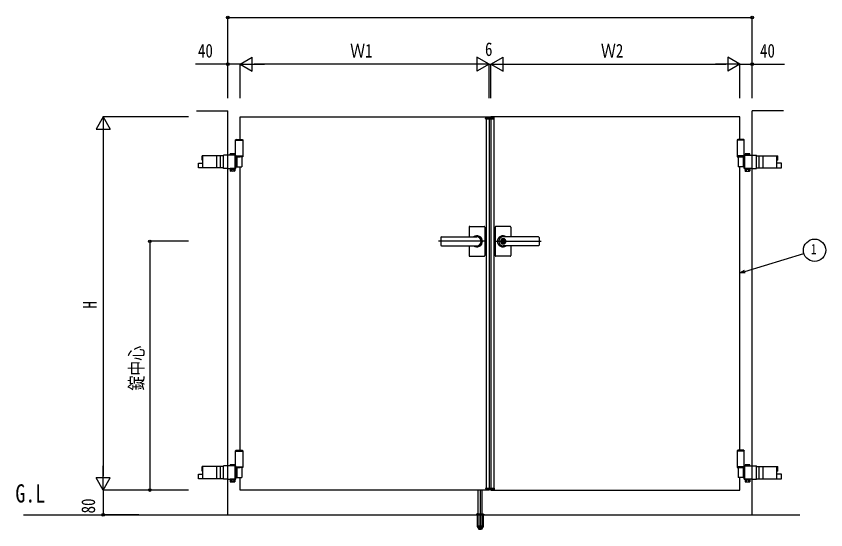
# Model space of a CAD drawing. Units: millimetres, scale not verified. Extents: x -4205 to 4205, y -2970 to 2970.
# Drawn here: x -2283 to 319, y -232 to 1420 of the extents above; entities that cross this region are included whole.
import ezdxf
from ezdxf.enums import TextEntityAlignment as Align

# ---------------------------------------------------------------- set-up
doc = ezdxf.new("R2010")
doc.units = ezdxf.units.MM
doc.header["$LTSCALE"] = 12
for name, color, linetype in [('0-2_USER1', 3, 'Continuous'), ('0-4_YKK_A1', 4, 'Continuous'), ('0-5_YKK_D', 6, 'Continuous')]:
    doc.layers.add(name, color=color, linetype=linetype)
doc.styles.add('ＭＳ ゴシック', font='')
doc.styles.get('ＭＳ ゴシック').set_extended_font_data('MS Gothic')

msp = doc.modelspace()

# ---------------------------------------------------------------- linework, layer by layer
at = {"layer": '0-4_YKK_A1'}
for p, q in [((-1702.98, 1116.09), (-1602.98, 1116.09)), ((-1602.98, -183.91), (-1602.98, 1116.09)), ((-1562.98, 1024.09), (-1562.98, 1096.09)), ((-773.88, 1090.59), (-773.67, 1094.64)), ((-747.29, 1095.59), (-772.67, 1095.59)), ((-746.08, 1090.59), (-746.29, 1094.64)), ((43.02, 1024.09), (43.02, 1096.09)), ((83.02, -183.91), (83.02, 1116.09)), ((183.02, 1116.09), (83.02, 1116.09)), ((-773.88, 1090.59), (-746.08, 1090.59)), ((-771.98, 1092.59), (-747.98, 1092.59)), ((-771.98, 1092.59), (-771.98, 1090.59)), ((-771.98, 1090.59), (-771.98, -98.41)), ((-747.98, 1092.59), (-747.98, 1090.59)), ((-747.98, 1090.59), (-747.98, -98.41)), ((-1575.48, 1024.09), (-1577.48, 1022.09)), ((-1577.48, 968.09), (-1577.48, 1022.09)), ((-1577.48, 1022.09), (-1554.48, 1022.09)), ((-1577.48, 1021.09), (-1554.48, 1021.09)), ((-1575.48, 1024.09), (-1556.48, 1024.09)), ((-1556.48, 1024.09), (-1554.48, 1022.09)), ((-1554.48, 1022.09), (-1554.48, 968.09)), ((36.52, 1024.09), (34.52, 1022.09)), ((57.52, 1022.09), (34.52, 1022.09)), ((34.52, 1022.09), (34.52, 968.09)), ((57.52, 1021.09), (34.52, 1021.09)), ((55.52, 1024.09), (36.52, 1024.09)), ((55.52, 1024.09), (57.52, 1022.09)), ((57.52, 968.09), (57.52, 1022.09)), ((-1616.47, 971.59), (-1684.99, 971.59)), ((-1684.99, 957.09), (-1684.99, 971.59)), ((-1637.95, 932.59), (-1637.95, 971.59)), ((-1625.64, 932.59), (-1625.64, 971.59)), ((-1616.47, 930.54), (-1616.47, 973.64)), ((-1602.98, 973.64), (-1616.47, 973.64)), ((-1577.19, 973.64), (-1602.98, 973.64)), ((-1593.69, 977.64), (-1594.7, 977.06)), ((-1594.7, 973.64), (-1594.7, 977.06)), ((-1580.69, 977.64), (-1593.69, 977.64)), ((-1590.95, 973.64), (-1590.95, 977.06)), ((-1583.44, 973.64), (-1583.44, 977.06)), ((-1580.69, 977.64), (-1579.69, 977.06)), ((-1579.69, 973.64), (-1579.69, 977.06)), ((-1578.99, 972.14), (-1577.19, 972.14)), ((-1578.99, 932.04), (-1578.99, 972.14)), ((-1577.48, 971.09), (-1554.48, 971.09)), ((-1554.48, 968.09), (-1577.48, 968.09)), ((-1577.19, 930.54), (-1577.19, 973.64)), ((-1577.19, 968.09), (-1562.98, 968.09)), ((-1574.09, 968.09), (-1574.09, 936.09)), ((-1557.63, 968.09), (-1557.63, 936.09)), ((57.52, 971.09), (34.52, 971.09)), ((34.52, 968.09), (57.52, 968.09)), ((37.67, 968.09), (37.67, 936.09)), ((57.23, 968.09), (43.02, 968.09)), ((54.13, 968.09), (54.13, 936.09)), ((57.23, 973.64), (83.02, 973.64)), ((57.23, 930.54), (57.23, 973.64)), ((59.03, 972.14), (57.23, 972.14)), ((59.03, 932.04), (59.03, 972.14)), ((60.73, 977.64), (59.73, 977.06)), ((59.73, 973.64), (59.73, 977.06)), ((60.73, 977.64), (73.73, 977.64)), ((63.48, 973.64), (63.48, 977.06)), ((70.99, 973.64), (70.99, 977.06)), ((73.73, 977.64), (74.74, 977.06)), ((74.74, 973.64), (74.74, 977.06)), ((83.02, 973.64), (96.51, 973.64)), ((96.51, 930.54), (96.51, 973.64)), ((96.51, 971.59), (165.03, 971.59)), ((105.68, 932.59), (105.68, 971.59)), ((117.99, 932.59), (117.99, 971.59)), ((165.03, 957.09), (165.03, 971.59)), ((-1696.53, 947.09), (-1682.39, 947.09)), ((-1696.53, 932.59), (-1696.53, 947.09)), ((-1684.99, 957.09), (-1682.39, 957.09)), ((-1578.99, 952.59), (-1577.19, 952.59)), ((-1578.99, 951.59), (-1577.19, 951.59)), ((59.03, 952.59), (57.23, 952.59)), ((59.03, 951.59), (57.23, 951.59)), ((165.03, 957.09), (162.43, 957.09)), ((176.57, 947.09), (162.43, 947.09)), ((176.57, 932.59), (176.57, 947.09)), ((-1616.47, 932.59), (-1696.53, 932.59)), ((-1602.98, 930.54), (-1616.47, 930.54)), ((-1602.98, 930.54), (-1577.19, 930.54)), ((-1594.7, 928.54), (-1594.7, 922.62)), ((-1579.69, 928.54), (-1594.7, 928.54)), ((-1593.69, 922.04), (-1594.7, 922.62)), ((-1580.69, 922.04), (-1593.69, 922.04)), ((-1591.29, 928.54), (-1591.29, 930.54)), ((-1590.95, 928.54), (-1590.95, 922.62)), ((-1583.44, 928.54), (-1583.44, 922.62)), ((-1583.09, 928.54), (-1583.09, 930.54)), ((-1580.69, 922.04), (-1579.69, 922.62)), ((-1579.69, 928.54), (-1579.69, 922.62)), ((-1578.99, 932.04), (-1577.19, 932.04)), ((-1577.19, 936.09), (-1557.63, 936.09)), ((-1562.98, 24.09), (-1562.98, 936.09)), ((57.23, 936.09), (37.67, 936.09)), ((43.02, 24.09), (43.02, 936.09)), ((59.03, 932.04), (57.23, 932.04)), ((83.02, 930.54), (57.23, 930.54)), ((59.73, 928.54), (59.73, 922.62)), ((59.73, 928.54), (74.74, 928.54)), ((60.73, 922.04), (59.73, 922.62)), ((60.73, 922.04), (73.73, 922.04)), ((63.13, 928.54), (63.13, 930.54)), ((63.48, 928.54), (63.48, 922.62)), ((70.99, 928.54), (70.99, 922.62)), ((71.33, 928.54), (71.33, 930.54)), ((73.73, 922.04), (74.74, 922.62)), ((74.74, 928.54), (74.74, 922.62)), ((83.02, 930.54), (96.51, 930.54)), ((96.51, 932.59), (176.57, 932.59)), ((-826.98, 742.09), (-826.98, 710.66)), ((-824.98, 744.09), (-778.98, 744.09)), ((-776.98, 742.09), (-776.98, 650.09)), ((-742.98, 742.09), (-742.98, 650.09)), ((-694.98, 744.09), (-740.98, 744.09)), ((-692.98, 742.09), (-692.98, 710.66)), ((-917.99, 708.59), (-917.99, 683.54)), ((-915.98, 710.59), (-801.98, 710.59)), ((-915.98, 710.09), (-801.98, 710.09)), ((-603.98, 710.59), (-717.98, 710.59)), ((-603.98, 710.09), (-717.98, 710.09)), ((-716.98, 704.29), (-717.98, 704.29)), ((-601.97, 708.59), (-601.97, 683.54)), ((-770.81, 696.09), (-924.97, 696.09)), ((-915.98, 682.09), (-801.98, 682.09)), ((-915.98, 681.59), (-801.98, 681.59)), ((-826.98, 681.53), (-826.98, 650.09)), ((-749.15, 696.09), (-594.99, 696.09)), ((-718.88, 700.64), (-718.88, 697.59)), ((-718.88, 700.64), (-717.08, 700.64)), ((-717.56, 696.77), (-718.88, 697.59)), ((-717.56, 695.41), (-718.88, 694.59)), ((-718.88, 694.59), (-718.88, 691.54)), ((-718.88, 691.54), (-717.08, 691.54)), ((-716.98, 687.89), (-717.98, 687.89)), ((-603.98, 682.09), (-717.98, 682.09)), ((-603.98, 681.59), (-717.98, 681.59)), ((-717.08, 700.64), (-717.08, 698.04)), ((-717.08, 694.14), (-717.08, 691.54)), ((-715.28, 697.09), (-716.9, 697.76)), ((-716.9, 694.42), (-715.28, 695.09)), ((-715.28, 697.09), (-715.28, 695.09)), ((-692.98, 681.53), (-692.98, 650.09)), ((-824.98, 648.09), (-778.98, 648.09)), ((-694.98, 648.09), (-740.98, 648.09)), ((-1575.48, 24.09), (-1577.48, 22.09)), ((-1577.48, -31.91), (-1577.48, 22.09)), ((-1577.48, 22.09), (-1554.48, 22.09)), ((-1577.48, 21.09), (-1554.48, 21.09)), ((-1575.48, 24.09), (-1556.48, 24.09)), ((-1556.48, 24.09), (-1554.48, 22.09)), ((-1554.48, 22.09), (-1554.48, -31.91)), ((36.52, 24.09), (34.52, 22.09)), ((57.52, 22.09), (34.52, 22.09)), ((34.52, 22.09), (34.52, -31.91)), ((57.52, 21.09), (34.52, 21.09)), ((55.52, 24.09), (36.52, 24.09)), ((55.52, 24.09), (57.52, 22.09)), ((57.52, -31.91), (57.52, 22.09)), ((-1593.69, -22.36), (-1594.7, -22.94)), ((-1594.7, -26.36), (-1594.7, -22.94)), ((-1580.69, -22.36), (-1593.69, -22.36)), ((-1590.95, -26.36), (-1590.95, -22.94)), ((-1583.44, -26.36), (-1583.44, -22.94)), ((-1580.69, -22.36), (-1579.69, -22.94)), ((-1579.69, -26.36), (-1579.69, -22.94)), ((60.73, -22.36), (59.73, -22.94)), ((59.73, -26.36), (59.73, -22.94)), ((60.73, -22.36), (73.73, -22.36)), ((63.48, -26.36), (63.48, -22.94)), ((70.99, -26.36), (70.99, -22.94)), ((73.73, -22.36), (74.74, -22.94)), ((74.74, -26.36), (74.74, -22.94)), ((-1616.47, -28.41), (-1684.99, -28.41)), ((-1684.99, -42.91), (-1684.99, -28.41)), ((-1684.99, -42.91), (-1682.39, -42.91)), ((-1637.95, -67.41), (-1637.95, -28.41)), ((-1625.64, -67.41), (-1625.64, -28.41)), ((-1616.47, -69.46), (-1616.47, -26.36)), ((-1602.98, -26.36), (-1616.47, -26.36)), ((-1577.19, -26.36), (-1602.98, -26.36)), ((-1578.99, -27.86), (-1577.19, -27.86)), ((-1578.99, -67.96), (-1578.99, -27.86)), ((-1578.99, -47.41), (-1577.19, -47.41)), ((-1578.99, -48.41), (-1577.19, -48.41)), ((-1577.48, -28.91), (-1554.48, -28.91)), ((-1554.48, -31.91), (-1577.48, -31.91)), ((-1577.19, -69.46), (-1577.19, -26.36)), ((-1577.19, -31.91), (-1562.98, -31.91)), ((-1574.09, -31.91), (-1574.09, -63.91)), ((-1557.63, -31.91), (-1557.63, -63.91)), ((57.52, -28.91), (34.52, -28.91)), ((34.52, -31.91), (57.52, -31.91)), ((37.67, -31.91), (37.67, -63.91)), ((57.23, -31.91), (43.02, -31.91)), ((54.13, -31.91), (54.13, -63.91)), ((57.23, -26.36), (83.02, -26.36)), ((57.23, -69.46), (57.23, -26.36)), ((59.03, -27.86), (57.23, -27.86)), ((59.03, -47.41), (57.23, -47.41)), ((59.03, -48.41), (57.23, -48.41)), ((59.03, -67.96), (59.03, -27.86)), ((83.02, -26.36), (96.51, -26.36)), ((96.51, -69.46), (96.51, -26.36)), ((96.51, -28.41), (165.03, -28.41)), ((105.68, -67.41), (105.68, -28.41)), ((117.99, -67.41), (117.99, -28.41)), ((165.03, -42.91), (162.43, -42.91)), ((165.03, -42.91), (165.03, -28.41)), ((-1696.53, -52.91), (-1682.39, -52.91)), ((-1696.53, -67.41), (-1696.53, -52.91)), ((-1616.47, -67.41), (-1696.53, -67.41)), ((-1602.98, -69.46), (-1616.47, -69.46)), ((-1602.98, -69.46), (-1577.19, -69.46)), ((-1594.7, -71.46), (-1594.7, -77.38)), ((-1579.69, -71.46), (-1594.7, -71.46)), ((-1593.69, -77.96), (-1594.7, -77.38)), ((-1580.69, -77.96), (-1593.69, -77.96)), ((-1591.29, -71.46), (-1591.29, -69.46)), ((-1590.95, -71.46), (-1590.95, -77.38)), ((-1583.44, -71.46), (-1583.44, -77.38)), ((-1583.09, -71.46), (-1583.09, -69.46)), ((-1580.69, -77.96), (-1579.69, -77.38)), ((-1579.69, -71.46), (-1579.69, -77.38)), ((-1578.99, -67.96), (-1577.19, -67.96)), ((-1577.19, -63.91), (-1557.63, -63.91)), ((57.23, -63.91), (37.67, -63.91)), ((59.03, -67.96), (57.23, -67.96)), ((83.02, -69.46), (57.23, -69.46)), ((59.73, -71.46), (59.73, -77.38)), ((59.73, -71.46), (74.74, -71.46)), ((60.73, -77.96), (59.73, -77.38)), ((60.73, -77.96), (73.73, -77.96)), ((63.13, -71.46), (63.13, -69.46)), ((63.48, -71.46), (63.48, -77.38)), ((70.99, -71.46), (70.99, -77.38)), ((71.33, -71.46), (71.33, -69.46)), ((73.73, -77.96), (74.74, -77.38)), ((74.74, -71.46), (74.74, -77.38)), ((83.02, -69.46), (96.51, -69.46)), ((96.51, -67.41), (176.57, -67.41)), ((176.57, -52.91), (162.43, -52.91)), ((176.57, -67.41), (176.57, -52.91)), ((-797.98, -180.91), (-797.98, -103.91)), ((-791.48, -101.91), (-791.48, -231.91)), ((-784.98, -180.91), (-784.98, -103.91)), ((-773.88, -98.41), (-746.08, -98.41)), ((-773.88, -98.41), (-773.67, -102.46)), ((-747.29, -103.41), (-772.67, -103.41)), ((-771.98, -100.41), (-771.98, -98.41)), ((-771.98, -100.41), (-747.98, -100.41)), ((-747.98, -100.41), (-747.98, -98.41)), ((-746.08, -98.41), (-746.29, -102.46)), ((-800.48, -180.91), (-803.82, -182.13)), ((-800.48, -180.91), (-782.48, -180.91)), ((-799.31, -180.91), (-798.81, -181.41)), ((-798.48, -218.97), (-798.81, -181.41)), ((-798.81, -181.41), (-784.15, -181.41)), ((-784.98, -180.91), (-784.98, -219.71)), ((-784.48, -218.97), (-784.15, -181.41)), ((-783.65, -180.91), (-784.15, -181.41)), ((-782.48, -180.91), (-779.14, -182.13)), ((-2259.15, -183.91), (235.63, -183.91)), ((-804.48, -183.07), (-804.48, -183.91)), ((-804.48, -183.91), (-778.48, -183.91)), ((-804.19, -182.37), (-778.77, -182.37)), ((-800.73, -183.91), (-800.73, -220.94)), ((-800.17, -183.91), (-800.17, -221.91)), ((-792.48, -183.91), (-792.48, -221.91)), ((-790.48, -183.91), (-790.48, -221.91)), ((-782.79, -183.91), (-782.79, -221.91)), ((-782.23, -183.91), (-782.23, -220.94)), ((-778.48, -183.07), (-778.48, -183.91)), ((-800.73, -220.94), (-795.84, -229.41)), ((-800.17, -221.91), (-792.48, -221.91)), ((-797.93, -220.03), (-797.93, -219.71)), ((-797.93, -220.03), (-785.03, -220.03)), ((-794.97, -229.91), (-787.99, -229.91)), ((-792.48, -220.94), (-790.48, -220.94)), ((-790.48, -221.91), (-782.79, -221.91)), ((-782.23, -220.94), (-787.12, -229.41)), ((-785.03, -219.71), (-785.03, -220.03))]:
    msp.add_line(p, q, dxfattribs=at)
for points in [[(-1562.98, 1096.09), (-762.98, 1096.09), (-762.98, -103.91), (-1562.98, -103.91), (-1562.98, -63.91)], [(43.02, 1096.09), (-756.98, 1096.09), (-756.98, -103.91), (43.02, -103.91), (43.02, -63.91)], [(-1682.39, 932.59), (-1682.39, 957.09), (-1682.39, 971.59)], [(162.43, 932.59), (162.43, 957.09), (162.43, 971.59)], [(-1682.39, -67.41), (-1682.39, -42.91), (-1682.39, -28.41)], [(162.43, -67.41), (162.43, -42.91), (162.43, -28.41)], [(-784.98, -219.71), (-797.98, -219.71), (-797.98, -180.91)]]:
    msp.add_lwpolyline(points, dxfattribs=at)
for points in [[(-1579.49, 930.54), (-1594.89, 930.54), (-1594.89, 928.54), (-1579.49, 928.54)], [(59.53, 930.54), (74.93, 930.54), (74.93, 928.54), (59.53, 928.54)], [(-1579.49, -69.46), (-1594.89, -69.46), (-1594.89, -71.46), (-1579.49, -71.46)], [(59.53, -69.46), (74.93, -69.46), (74.93, -71.46), (59.53, -71.46)]]:
    msp.add_lwpolyline(points, close=True, dxfattribs=at)
msp.add_circle((-717.98, 696.09), 6.6, dxfattribs=at)
for centre, radius, start, end in [((-772.67, 1094.59), 1, 90, 177), ((-747.29, 1094.59), 1, 3, 90), ((-1592.82, 974.32), 3.32, 55.61575, 124.38425), ((-1587.19, 965.22), 12.42, 72.41205, 107.58795), ((-1581.56, 974.32), 3.32, 55.61575, 124.38425), ((61.6, 974.32), 3.32, 55.61575, 124.38425), ((67.23, 965.22), 12.42, 72.41205, 107.58795), ((72.86, 974.32), 3.32, 55.61575, 124.38425), ((-1592.82, 925.36), 3.32, 235.61575, 304.38425), ((-1587.19, 934.46), 12.42, 252.41205, 287.58795), ((-1581.56, 925.36), 3.32, 235.61575, 304.38425), ((61.6, 925.36), 3.32, 235.61575, 304.38425), ((67.23, 934.46), 12.42, 252.41205, 287.58795), ((72.86, 925.36), 3.32, 235.61575, 304.38425), ((-824.98, 742.09), 2, 90, 180), ((-778.98, 742.09), 2, 0, 90), ((-740.98, 742.09), 2, 90, 180), ((-694.98, 742.09), 2, 0, 90), ((-915.99, 708.59), 2, 90, 180), ((-915.99, 708.09), 2, 90, 180), ((-801.98, 696.09), 18, 359.99634, 125.98541), ((-801.98, 696.09), 14, 270, 90), ((-717.98, 696.09), 18, 54.01459, 180.00366), ((-717.98, 696.09), 14, 90, 270), ((-717.98, 696.09), 8.2, 90, 270), ((-716.98, 696.09), 8.2, 270, 90), ((-603.97, 708.59), 2, 0, 90), ((-603.97, 708.09), 2, 0, 90), ((-915.99, 684.09), 2, 180, 270), ((-915.99, 683.59), 2, 180, 270), ((-801.98, 696.09), 18, 234.01459, 359.99634), ((-717.98, 696.09), 18, 180.00366, 305.98541), ((-717.98, 696.09), 4, 103.00288, 256.99712), ((-717.98, 696.09), 2, 116.74368, 243.25632), ((-717.98, 696.09), 0.8, 301.82132, 58.17868), ((-717.98, 696.09), 4, 283.00288, 76.99712), ((-716.78, 698.04), 0.3, 180, 247.38014), ((-716.78, 694.14), 0.3, 112.61986, 180), ((-603.97, 684.09), 2, 270, 0), ((-603.97, 683.59), 2, 270, 0), ((-824.98, 650.09), 2, 180, 270), ((-778.98, 650.09), 2, 270, 0), ((-740.98, 650.09), 2, 180, 270), ((-694.98, 650.09), 2, 270, 0), ((-1592.82, -25.68), 3.32, 55.61575, 124.38425), ((-1587.19, -34.78), 12.42, 72.41205, 107.58795), ((-1581.56, -25.68), 3.32, 55.61575, 124.38425), ((61.6, -25.68), 3.32, 55.61575, 124.38425), ((67.23, -34.78), 12.42, 72.41205, 107.58795), ((72.86, -25.68), 3.32, 55.61575, 124.38425), ((-1592.82, -74.64), 3.32, 235.61575, 304.38425), ((-1587.19, -65.54), 12.42, 252.41205, 287.58795), ((-1581.56, -74.64), 3.32, 235.61575, 304.38425), ((61.6, -74.64), 3.32, 235.61575, 304.38425), ((67.23, -65.54), 12.42, 252.41205, 287.58795), ((72.86, -74.64), 3.32, 235.61575, 304.38425), ((-772.67, -102.41), 1, 183, 270), ((-747.29, -102.41), 1, 270, 357), ((-803.48, -183.07), 1, 110, 180), ((-779.48, -183.07), 1, 0, 70), ((-791.48, -218.91), 7, 180.5, 359.5), ((-791.48, -216.61), 7.3, 207.94179, 270), ((-794.97, -228.91), 1, 210, 270), ((-791.48, -216.61), 7.3, 270, 332.05821), ((-787.99, -228.91), 1, 270, 330)]:
    msp.add_arc(centre, radius, start, end, dxfattribs=at)
at = {"layer": '0-5_YKK_D'}
for p, q in [((-1602.98, 1157.05), (-1602.98, 1417.09)), ((-1602.98, 1416.09), (83.02, 1416.09)), ((83.02, 1157.05), (83.02, 1417.09)), ((-1562.98, 1266.09), (-1524.01, 1288.59)), ((-1524.01, 1243.59), (-1524.01, 1288.59)), ((-762.98, 1266.09), (-801.95, 1288.59)), ((-801.95, 1288.59), (-801.95, 1243.59)), ((-756.98, 1266.09), (-718.01, 1288.59)), ((-718.01, 1243.59), (-718.01, 1288.59)), ((43.02, 1266.09), (4.05, 1288.59)), ((4.05, 1288.59), (4.05, 1243.59)), ((-1602.98, 1157.05), (-1602.98, 1267.09)), ((-1562.98, 1157.05), (-1562.98, 1267.09)), ((-1562.98, 1157.05), (-1562.98, 1267.09)), ((-1562.98, 1266.09), (-1524.01, 1243.59)), ((-1562.98, 1266.09), (-1485.04, 1266.09)), ((-807.98, 1266.09), (-1517.98, 1266.09)), ((-762.98, 1266.09), (-840.92, 1266.09)), ((-762.98, 1266.09), (-801.95, 1243.59)), ((-762.98, 1266.09), (-779.98, 1266.09)), ((-762.98, 1157.05), (-762.98, 1267.09)), ((-762.98, 1157.05), (-762.98, 1267.09)), ((-762.98, 1266.09), (-756.98, 1266.09)), ((-756.98, 1157.05), (-756.98, 1267.09)), ((-756.98, 1157.05), (-756.98, 1267.09)), ((-756.98, 1266.09), (-739.98, 1266.09)), ((-756.98, 1266.09), (-718.01, 1243.59)), ((-756.98, 1266.09), (-679.04, 1266.09)), ((-711.98, 1266.09), (-1.98, 1266.09)), ((43.02, 1266.09), (-34.92, 1266.09)), ((43.02, 1266.09), (4.05, 1243.59)), ((43.02, 1157.05), (43.02, 1267.09)), ((43.02, 1157.05), (43.02, 1267.09)), ((83.02, 1157.05), (83.02, 1267.09)), ((-2002.98, 1096.09), (-2025.48, 1057.12)), ((-1729.36, 1096.09), (-2003.98, 1096.09)), ((-2002.98, 1096.09), (-1980.48, 1057.12)), ((-2002.98, 1096.09), (-2002.98, 1018.15)), ((-2025.48, 1057.12), (-1980.48, 1057.12)), ((-2002.98, 1051.09), (-2002.98, -58.91)), ((-1729.36, 696.09), (-1853.98, 696.09)), ((-1852.98, 696.09), (-1852.98, -103.91)), ((-2002.98, -103.91), (-2002.98, -25.97)), ((-2002.98, -103.91), (-2025.48, -64.94)), ((-1980.48, -64.94), (-2025.48, -64.94)), ((-2002.98, -103.91), (-1980.48, -64.94)), ((-1729.36, -103.91), (-2003.98, -103.91)), ((-1729.36, -103.91), (-2003.98, -103.91)), ((-2002.98, -103.91), (-2002.98, -183.91)), ((-1729.36, -103.91), (-1853.98, -103.91)), ((-1888.7, -183.91), (-2003.98, -183.91))]:
    msp.add_line(p, q, dxfattribs=at)
for points in [[(-1562.98, 1266.09), (-1602.98, 1266.09), (-1706.38, 1266.09)], [(43.02, 1266.09), (83.02, 1266.09), (186.42, 1266.09)], [(43.02, 594.56), (59.29, 599.49), (248.91, 656.91)], [(60.61, 595.13), (43.02, 594.56), (57.97, 603.85)]]:
    msp.add_lwpolyline(points, dxfattribs=at)
for centre, radius in [((-1602.98, 1416.09), 4.25), ((83.02, 1416.09), 4.25), ((-1602.98, 1266.09), 4.25), ((83.02, 1266.09), 4.25), ((283.39, 667.26), 36), ((-1852.98, 696.09), 4.25), ((-1852.98, -103.91), 4.25), ((-2002.98, -183.91), 4.25)]:
    msp.add_circle(centre, radius, dxfattribs=at)

# ---------------------------------------------------------------- texts
at = {"layer": '0-2_USER1', "style": 'ＭＳ ゴシック', "width": 0.8}
msp.add_text('G.L', height=58.65, dxfattribs=at).set_placement((-2285.33, -161.63), align=Align.BOTTOM_LEFT)
at = {"layer": '0-5_YKK_D', "style": 'ＭＳ ゴシック', "width": 0.8}
for s, height, p in [('40', 43.99, (-1698.38, 1274.09)), ('Ｗ1', 43.99, (-1209.38, 1274.09)), ('6', 43.99, (-775.98, 1279.09)), ('Ｗ2', 43.99, (-403.38, 1274.09)), ('40', 43.99, (108.02, 1274.09)), ('1', 32.99, (271.39, 644.76))]:
    msp.add_text(s, height=height, dxfattribs=at).set_placement(p, align=Align.BOTTOM_LEFT)
for s, p in [('H', (-2010.98, 480.09)), ('錠中心', (-1860.98, 216.09)), ('80', (-2015.98, -179.11))]:
    msp.add_text(s, height=43.99, rotation=90, dxfattribs=at).set_placement(p, align=Align.BOTTOM_LEFT)

doc.saveas('drawing.dxf')
